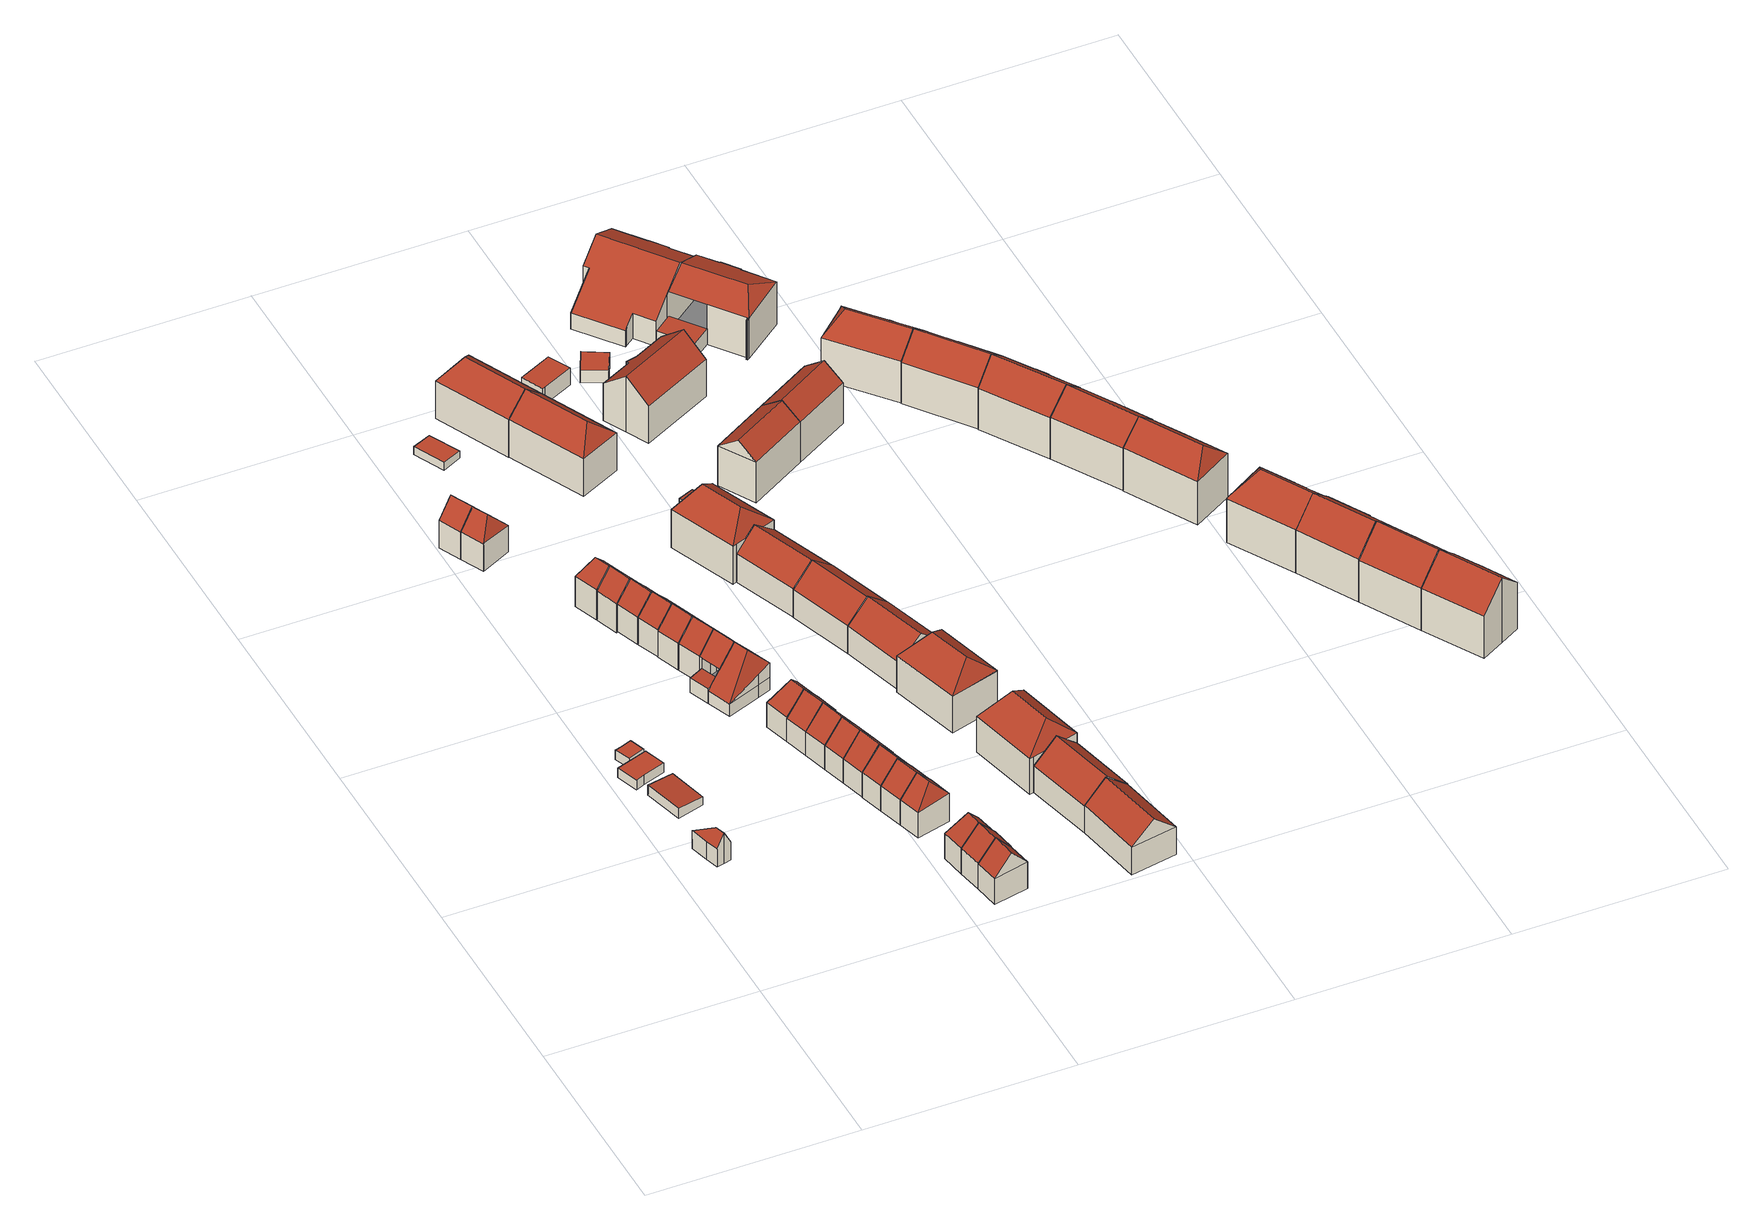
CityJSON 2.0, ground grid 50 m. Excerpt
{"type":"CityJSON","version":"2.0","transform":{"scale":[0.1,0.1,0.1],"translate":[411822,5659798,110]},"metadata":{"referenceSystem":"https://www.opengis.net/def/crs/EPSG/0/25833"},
"CityObjects":{
"building1":{"type":"Building","attributes":{"Gemeindeschluessel":14612000,"Geometrietyp2DReferenz":"3000","function":"31001_9998","roofType":"9999"},"children":["building1-1","building1-2"]},
"building1-1":{"type":"BuildingPart","attributes":{"Dachtyp_tdc":"tdcGableRoof","Dachneigung":17.72,"QualitaetDacherkennung":70,"Geometrietyp2DReferenz":"3000","measuredHeight":3.12,"roofType":"3100"},"parents":["building1"],"geometry":[{"type":"MultiSurface","lod":"2","boundaries":[[[0,1,2,3]],[[1,4,5,2]],[[4,6,7,5]],[[4,1,8]],[[1,0,9,8]],[[6,4,8,9]],[[3,2,5,7]]],"semantics":{"surfaces":[{"type":"WallSurface"},{"type":"RoofSurface"},{"type":"GroundSurface"}],"values":[0,0,0,0,1,1,2]}}]},
"building1-2":{"type":"BuildingPart","attributes":{"Dachtyp_tdc":"tdcFreeFormRoof","Dachneigung":61.65,"QualitaetDacherkennung":8,"Geometrietyp2DReferenz":"3000","measuredHeight":8.25,"roofType":"5000"},"parents":["building1"],"geometry":[{"type":"MultiSurface","lod":"2","boundaries":[[[10,11,12,13]],[[11,14,0,3,12]],[[15,16,17,7,6]],[[16,18,19,17]],[[18,10,13,19]],[[15,14,20]],[[14,11,10,18,20]],[[18,16,15,20]],[[13,12,3,7,17,19]]],"semantics":{"surfaces":[{"type":"WallSurface"},{"type":"RoofSurface"},{"type":"GroundSurface"}],"values":[0,0,0,0,0,1,1,1,2]}}]},
"building2":{"type":"Building","attributes":{"Dachtyp_tdc":"tdcPolyFlatRoof","Gemeindeschluessel":14612000,"Dachneigung":0,"QualitaetDacherkennung":82,"Geometrietyp2DReferenz":"3000","measuredHeight":2.59,"function":"31001_9998","roofType":"1000"},"geometry":[{"type":"Solid","lod":"2","boundaries":[[[[21,22,23,24]],[[22,25,26,23]],[[25,27,28,26]],[[27,29,30,28]],[[29,21,24,30]],[[29,27,25,22,21]],[[24,23,26,28,30]]]],"semantics":{"surfaces":[{"type":"WallSurface"},{"type":"RoofSurface"},{"type":"GroundSurface"}],"values":[[0,0,0,0,0,1,2]]}}]},
"building3":{"type":"Building","attributes":{"Dachtyp_tdc":"tdcPolyFlatRoof","Gemeindeschluessel":14612000,"Dachneigung":2.84,"QualitaetDacherkennung":66,"Geometrietyp2DReferenz":"3000","measuredHeight":2.63,"function":"31001_9998","roofType":"2100"},"geometry":[{"type":"Solid","lod":"2","boundaries":[[[[31,32,33,34]],[[32,35,36,33]],[[35,37,38,36]],[[37,31,34,38]],[[37,35,32,31]],[[34,33,36,38]]]],"semantics":{"surfaces":[{"type":"WallSurface"},{"type":"RoofSurface"},{"type":"GroundSurface"}],"values":[[0,0,0,0,1,2]]}}]},
"building4":{"type":"Building","attributes":{"Dachtyp_tdc":"tdcPolyFlatRoof","Gemeindeschluessel":14612000,"Dachneigung":0,"QualitaetDacherkennung":77,"Geometrietyp2DReferenz":"3000","measuredHeight":2.41,"function":"31001_9998","roofType":"1000"},"geometry":[{"type":"Solid","lod":"2","boundaries":[[[[39,40,41,42]],[[40,43,44,41]],[[43,45,46,44]],[[45,47,48,46]],[[47,39,42,48]],[[47,45,43,40,39]],[[42,41,44,46,48]]]],"semantics":{"surfaces":[{"type":"WallSurface"},{"type":"RoofSurface"},{"type":"GroundSurface"}],"values":[[0,0,0,0,0,1,2]]}}]},
"building5":{"type":"Building","attributes":{"Dachtyp_tdc":"tdcFreeFormRoof","Gemeindeschluessel":14612000,"Dachneigung":47.78,"QualitaetDacherkennung":70,"Geometrietyp2DReferenz":"3000","measuredHeight":11.92,"function":"31001_9998","roofType":"5000"},"geometry":[{"type":"Solid","lod":"2","boundaries":[[[[49,50,51,52]],[[50,53,54,51]],[[53,55,56,54]],[[55,57,58,56]],[[57,59,60,58]],[[59,49,52,60]],[[49,61,62,50]],[[61,59,57,55,53,62]],[[53,50,62]],[[49,59,61]],[[52,51,54,56,58,60]]]],"semantics":{"surfaces":[{"type":"WallSurface"},{"type":"RoofSurface"},{"type":"GroundSurface"}],"values":[[0,0,0,0,0,0,1,1,0,0,2]]}}]},
"building6":{"type":"Building","attributes":{"Dachtyp_tdc":"tdcFreeFormRoof","Gemeindeschluessel":14612000,"Dachneigung":46.97,"QualitaetDacherkennung":72,"Geometrietyp2DReferenz":"3000","measuredHeight":11.87,"function":"31001_9998","roofType":"5000"},"geometry":[{"type":"MultiSurface","lod":"2","boundaries":[[[63,59,60,52]],[[59,64,65,60]],[[64,66,67,65]],[[66,68,69,67]],[[68,63,52,69]],[[64,70,71,72,66]],[[71,70,59,73]],[[72,71,73,63,68]],[[64,59,70]],[[59,63,73]],[[52,60,65,67,69]]],"semantics":{"surfaces":[{"type":"WallSurface"},{"type":"RoofSurface"},{"type":"GroundSurface"}],"values":[0,0,0,0,0,1,1,1,0,0,2]}}]},
"building7":{"type":"Building","attributes":{"Dachtyp_tdc":"tdcHipAndGableRoof","Gemeindeschluessel":14612000,"Dachneigung":46.77,"QualitaetDacherkennung":71,"Geometrietyp2DReferenz":"3000","measuredHeight":12.41,"function":"31001_9998","roofType":"5000"},"geometry":[{"type":"Solid","lod":"2","boundaries":[[[[74,75,76,77]],[[75,78,79,76]],[[80,74,77,81]],[[78,75,82]],[[74,80,83]],[[75,74,83,82]],[[80,78,82,83]],[[77,76,79,81]],[[78,80,81,79]]]],"semantics":{"surfaces":[{"type":"WallSurface"},{"type":"RoofSurface"},{"type":"GroundSurface"}],"values":[[0,0,0,1,0,1,1,2,0]]}}]},
"building8":{"type":"Building","attributes":{"Dachtyp_tdc":"tdcGableRoof","Gemeindeschluessel":14612000,"Dachneigung":48.4,"QualitaetDacherkennung":71,"Geometrietyp2DReferenz":"3000","measuredHeight":11.84,"function":"31001_9998","roofType":"3100"},"geometry":[{"type":"Solid","lod":"2","boundaries":[[[[84,85,86,87]],[[85,88,89,86]],[[88,90,91,89]],[[90,84,87,91]],[[88,85,92]],[[84,90,93]],[[85,84,93,92]],[[90,88,92,93]],[[87,86,89,91]]]],"semantics":{"surfaces":[{"type":"WallSurface"},{"type":"RoofSurface"},{"type":"GroundSurface"}],"values":[[0,0,0,0,0,0,1,1,2]]}}]},
"building9":{"type":"Building","attributes":{"Dachtyp_tdc":"tdcGableRoof","Gemeindeschluessel":14612000,"Dachneigung":47.16,"QualitaetDacherkennung":69,"Geometrietyp2DReferenz":"3000","measuredHeight":12.38,"function":"31001_9998","roofType":"3100"},"geometry":[{"type":"Solid","lod":"2","boundaries":[[[[80,94,95,81]],[[94,96,97,95]],[[96,98,77,97]],[[98,80,81,77]],[[96,94,99]],[[80,98,100]],[[94,80,100,99]],[[98,96,99,100]],[[81,95,97,77]]]],"semantics":{"surfaces":[{"type":"WallSurface"},{"type":"RoofSurface"},{"type":"GroundSurface"}],"values":[[0,0,0,0,0,0,1,1,2]]}}]},
"building10":{"type":"Building","attributes":{"Dachtyp_tdc":"tdcGableRoof","Gemeindeschluessel":14612000,"Dachneigung":47.44,"QualitaetDacherkennung":72,"Geometrietyp2DReferenz":"3000","measuredHeight":11.81,"function":"31001_9998","roofType":"3100"},"geometry":[{"type":"Solid","lod":"2","boundaries":[[[[101,96,102,103]],[[96,104,105,102]],[[104,106,107,105]],[[106,101,103,107]],[[104,96,108]],[[101,106,109]],[[96,101,109,108]],[[106,104,108,109]],[[103,102,105,107]]]],"semantics":{"surfaces":[{"type":"WallSurface"},{"type":"RoofSurface"},{"type":"GroundSurface"}],"values":[[0,0,0,0,0,0,1,1,2]]}}]},
"building11":{"type":"Building","attributes":{"Gemeindeschluessel":14612000,"Geometrietyp2DReferenz":"3000","function":"31001_9998","roofType":"9999"},"children":["building11-1","building11-2"]},
"building11-1":{"type":"BuildingPart","attributes":{"Dachtyp_tdc":"tdcPolyFlatRoof","Dachneigung":7.37,"QualitaetDacherkennung":39,"Geometrietyp2DReferenz":"3000","measuredHeight":4.38,"roofType":"2100"},"parents":["building11"],"geometry":[{"type":"MultiSurface","lod":"2","boundaries":[[[110,111,112,113]],[[111,114,115,112]],[[114,116,117,115]],[[116,114,111,110]],[[113,112,115,117]]],"semantics":{"surfaces":[{"type":"WallSurface"},{"type":"RoofSurface"},{"type":"GroundSurface"}],"values":[0,0,0,1,2]}}]},
"building11-2":{"type":"BuildingPart","attributes":{"Dachtyp_tdc":"tdcGableRoof","Dachneigung":48.3,"QualitaetDacherkennung":71,"Geometrietyp2DReferenz":"3000","measuredHeight":12.07,"roofType":"3100"},"parents":["building11"],"geometry":[{"type":"MultiSurface","lod":"2","boundaries":[[[118,119,120,117]],[[119,121,122,120]],[[121,123,124,122]],[[123,125,126,124]],[[127,128,129,130]],[[128,131,110,113,129]],[[118,117,116]],[[128,127,125,123,121]],[[121,119,118,131,128]],[[120,122,124,126,130,129,113,117]],[[125,127,130,126]]],"semantics":{"surfaces":[{"type":"WallSurface"},{"type":"RoofSurface"},{"type":"GroundSurface"}],"values":[0,0,0,0,0,0,0,1,1,2,0]}}]},
"building12":{"type":"Building","attributes":{"Dachtyp_tdc":"tdcGableRoof","Gemeindeschluessel":14612000,"Dachneigung":47.77,"QualitaetDacherkennung":72,"Geometrietyp2DReferenz":"3000","measuredHeight":11.82,"function":"31001_9998","roofType":"3100"},"geometry":[{"type":"Solid","lod":"2","boundaries":[[[[132,133,134,86]],[[133,135,136,134]],[[135,137,89,136]],[[137,132,86,89]],[[135,133,138]],[[132,137,139]],[[133,132,139,138]],[[137,135,138,139]],[[86,134,136,89]]]],"semantics":{"surfaces":[{"type":"WallSurface"},{"type":"RoofSurface"},{"type":"GroundSurface"}],"values":[[0,0,0,0,0,0,1,1,2]]}}]},
"building13":{"type":"Building","attributes":{"Dachtyp_tdc":"tdcGableRoof","Gemeindeschluessel":14612000,"Dachneigung":46.92,"QualitaetDacherkennung":71,"Geometrietyp2DReferenz":"3000","measuredHeight":11.84,"function":"31001_9998","roofType":"3100"},"geometry":[{"type":"Solid","lod":"2","boundaries":[[[[140,101,103,141]],[[101,142,107,103]],[[142,143,144,107]],[[143,140,141,144]],[[142,101,145]],[[140,143,146]],[[101,140,146,145]],[[143,142,145,146]],[[141,103,107,144]]]],"semantics":{"surfaces":[{"type":"WallSurface"},{"type":"RoofSurface"},{"type":"GroundSurface"}],"values":[[0,0,0,0,0,0,1,1,2]]}}]},
"building14":{"type":"Building","attributes":{"Dachtyp_tdc":"tdcHipAndGableRoof","Gemeindeschluessel":14612000,"Dachneigung":47.8,"QualitaetDacherkennung":41,"Geometrietyp2DReferenz":"3000","measuredHeight":11.98,"function":"31001_9998","roofType":"5000"},"geometry":[{"type":"Solid","lod":"2","boundaries":[[[[147,148,149,150]],[[148,151,152,149]],[[151,153,112,152]],[[153,154,113,112]],[[154,155,130,113]],[[155,147,150,130]],[[156,157,158,151]],[[127,159,158,157]],[[151,158,159,131,153]],[[153,131,154]],[[154,131,159,127,155]],[[155,127,157,147]],[[147,157,156,148]],[[148,156,151]],[[150,149,152,112,113,130]]]],"semantics":{"surfaces":[{"type":"WallSurface"},{"type":"RoofSurface"},{"type":"GroundSurface"}],"values":[[0,0,0,0,0,0,1,1,1,0,0,0,0,0,2]]}}]},
"building15":{"type":"Building","attributes":{"Dachtyp_tdc":"tdcGableRoof","Gemeindeschluessel":14612000,"Dachneigung":48.86,"QualitaetDacherkennung":67,"Geometrietyp2DReferenz":"3000","measuredHeight":12.01,"function":"31001_9998","roofType":"3100"},"geometry":[{"type":"Solid","lod":"2","boundaries":[[[[143,160,161,162]],[[160,163,164,161]],[[163,165,166,164]],[[165,143,162,166]],[[163,160,167]],[[143,165,168]],[[160,143,168,167]],[[165,163,167,168]],[[162,161,164,166]]]],"semantics":{"surfaces":[{"type":"WallSurface"},{"type":"RoofSurface"},{"type":"GroundSurface"}],"values":[[0,0,0,0,0,0,1,1,2]]}}]},
"building16":{"type":"Building","attributes":{"Gemeindeschluessel":14612000,"Dachtyp_tdc":"tdcHipAndGableRoof","Dachneigung":48.01,"QualitaetDacherkennung":71,"Geometrietyp2DReferenz":"3000","measuredHeight":11.83,"function":"31001_9998","roofType":"5000"},"geometry":[{"type":"Solid","lod":"2","boundaries":[[[[169,170,171,134]],[[170,172,173,171]],[[172,174,136,173]],[[174,169,134,136]],[[172,170,175]],[[169,174,176]],[[170,169,176,175]],[[174,172,175,176]],[[134,171,173,136]]]],"semantics":{"surfaces":[{"type":"WallSurface"},{"type":"RoofSurface"},{"type":"GroundSurface"}],"values":[[0,0,0,0,1,0,1,1,2]]}}]},
"building17":{"type":"Building","attributes":{"Dachtyp_tdc":"tdcGableRoof","Gemeindeschluessel":14612000,"Dachneigung":48.52,"QualitaetDacherkennung":69,"Geometrietyp2DReferenz":"3000","measuredHeight":12.02,"function":"31001_9998","roofType":"3100"},"geometry":[{"type":"Solid","lod":"2","boundaries":[[[[160,177,178,161]],[[177,119,179,178]],[[119,163,164,179]],[[163,160,161,164]],[[119,177,121]],[[160,163,180]],[[177,160,180,121]],[[163,119,121,180]],[[161,178,179,164]]]],"semantics":{"surfaces":[{"type":"WallSurface"},{"type":"RoofSurface"},{"type":"GroundSurface"}],"values":[[0,0,0,0,0,0,1,1,2]]}}]},
"building18":{"type":"Building","attributes":{"Dachtyp_tdc":"tdcHipAndGableRoof","Gemeindeschluessel":14612000,"Dachneigung":47.59,"QualitaetDacherkennung":68,"Geometrietyp2DReferenz":"3000","measuredHeight":11.78,"function":"31001_9998","roofType":"5000"},"geometry":[{"type":"Solid","lod":"2","boundaries":[[[[181,182,183,184]],[[182,185,186,183]],[[185,187,188,186]],[[187,181,184,188]],[[185,182,189]],[[181,187,190]],[[182,181,190,189]],[[187,185,189,190]],[[184,183,186,188]]]],"semantics":{"surfaces":[{"type":"WallSurface"},{"type":"RoofSurface"},{"type":"GroundSurface"}],"values":[[0,0,0,0,1,0,1,1,2]]}}]},
"building19":{"type":"Building","attributes":{"Dachtyp_tdc":"tdcGableRoof","Gemeindeschluessel":14612000,"Dachneigung":47.58,"QualitaetDacherkennung":68,"Geometrietyp2DReferenz":"3000","measuredHeight":11.72,"function":"31001_9998","roofType":"3100"},"geometry":[{"type":"Solid","lod":"2","boundaries":[[[[191,192,184,193]],[[192,187,188,184]],[[187,194,195,188]],[[194,191,193,195]],[[187,192,190]],[[191,194,196]],[[192,191,196,190]],[[194,187,190,196]],[[193,184,188,195]]]],"semantics":{"surfaces":[{"type":"WallSurface"},{"type":"RoofSurface"},{"type":"GroundSurface"}],"values":[[0,0,0,0,0,0,1,1,2]]}}]},
"building20":{"type":"Building","attributes":{"Dachtyp_tdc":"tdcGableRoof","Gemeindeschluessel":14612000,"Dachneigung":47.2,"QualitaetDacherkennung":67,"Geometrietyp2DReferenz":"3000","measuredHeight":11.77,"function":"31001_9998","roofType":"3100"},"geometry":[{"type":"Solid","lod":"2","boundaries":[[[[194,197,198,195]],[[197,199,200,198]],[[199,201,193,200]],[[201,194,195,193]],[[199,197,202]],[[194,201,203]],[[197,194,203,202]],[[201,199,202,203]],[[195,198,200,193]]]],"semantics":{"surfaces":[{"type":"WallSurface"},{"type":"RoofSurface"},{"type":"GroundSurface"}],"values":[[0,0,0,0,0,0,1,1,2]]}}]},
"building21":{"type":"Building","attributes":{"Dachtyp_tdc":"tdcGableRoof","Gemeindeschluessel":14612000,"Dachneigung":48.81,"QualitaetDacherkennung":66,"Geometrietyp2DReferenz":"3000","measuredHeight":11.88,"function":"31001_9998","roofType":"3100"},"geometry":[{"type":"Solid","lod":"2","boundaries":[[[[204,205,206,207]],[[205,208,209,206]],[[208,210,211,209]],[[210,204,207,211]],[[208,205,212]],[[204,210,213]],[[205,204,213,212]],[[210,208,212,213]],[[207,206,209,211]]]],"semantics":{"surfaces":[{"type":"WallSurface"},{"type":"RoofSurface"},{"type":"GroundSurface"}],"values":[[0,0,0,0,0,0,1,1,2]]}}]},
"building22":{"type":"Building","attributes":{"Dachtyp_tdc":"tdcGableRoof","Gemeindeschluessel":14612000,"Dachneigung":48.14,"QualitaetDacherkennung":64,"Geometrietyp2DReferenz":"3000","measuredHeight":11.7,"function":"31001_9998","roofType":"3100"},"geometry":[{"type":"Solid","lod":"2","boundaries":[[[[214,204,207,215]],[[204,210,211,207]],[[210,216,217,211]],[[216,214,215,217]],[[210,204,218]],[[214,216,219]],[[204,214,219,218]],[[216,210,218,219]],[[215,207,211,217]]]],"semantics":{"surfaces":[{"type":"WallSurface"},{"type":"RoofSurface"},{"type":"GroundSurface"}],"values":[[0,0,0,0,0,0,1,1,2]]}}]},
"building23":{"type":"Building","attributes":{"Dachtyp_tdc":"tdcGableRoof","Gemeindeschluessel":14612000,"Dachneigung":48.03,"QualitaetDacherkennung":65,"Geometrietyp2DReferenz":"3000","measuredHeight":11.74,"function":"31001_9998","roofType":"3100"},"geometry":[{"type":"Solid","lod":"2","boundaries":[[[[220,214,215,221]],[[214,216,217,215]],[[216,222,223,217]],[[222,220,221,223]],[[216,214,224]],[[220,222,225]],[[214,220,225,224]],[[222,216,224,225]],[[221,215,217,223]]]],"semantics":{"surfaces":[{"type":"WallSurface"},{"type":"RoofSurface"},{"type":"GroundSurface"}],"values":[[0,0,0,0,0,0,1,1,2]]}}]},
"building24":{"type":"Building","attributes":{"Dachtyp_tdc":"tdcGableRoof","Gemeindeschluessel":14612000,"Dachneigung":48.49,"QualitaetDacherkennung":62,"Geometrietyp2DReferenz":"3000","measuredHeight":11.78,"function":"31001_9998","roofType":"3100"},"geometry":[{"type":"Solid","lod":"2","boundaries":[[[[226,227,221,228]],[[227,229,223,221]],[[229,230,231,223]],[[230,226,228,231]],[[229,227,225]],[[226,230,232]],[[227,226,232,225]],[[230,229,225,232]],[[228,221,223,231]]]],"semantics":{"surfaces":[{"type":"WallSurface"},{"type":"RoofSurface"},{"type":"GroundSurface"}],"values":[[0,0,0,0,0,0,1,1,2]]}}]},
"building25":{"type":"Building","attributes":{"Dachtyp_tdc":"tdcHipAndGableRoof","Gemeindeschluessel":14612000,"Dachneigung":46.21,"QualitaetDacherkennung":65,"Geometrietyp2DReferenz":"3000","measuredHeight":11.77,"function":"31001_9998","roofType":"5000"},"geometry":[{"type":"Solid","lod":"2","boundaries":[[[[233,234,235,231]],[[234,236,237,235]],[[236,238,228,237]],[[238,233,231,228]],[[236,234,239]],[[233,238,240]],[[234,233,240,239]],[[238,236,239,240]],[[231,235,237,228]]]],"semantics":{"surfaces":[{"type":"WallSurface"},{"type":"RoofSurface"},{"type":"GroundSurface"}],"values":[[0,0,0,0,1,0,1,1,2]]}}]},
"building26":{"type":"Building","attributes":{"Dachtyp_tdc":"tdcPolyFlatRoof","Gemeindeschluessel":14612000,"Dachneigung":2.68,"QualitaetDacherkennung":57,"Geometrietyp2DReferenz":"3000","measuredHeight":2.21,"function":"31001_9998","roofType":"2100"},"geometry":[{"type":"Solid","lod":"2","boundaries":[[[[241,242,243,244]],[[242,245,246,243]],[[245,247,248,246]],[[247,241,244,248]],[[247,245,242,241]],[[244,243,246,248]]]],"semantics":{"surfaces":[{"type":"WallSurface"},{"type":"RoofSurface"},{"type":"GroundSurface"}],"values":[[0,0,0,0,1,2]]}}]},
"building27":{"type":"Building","attributes":{"Dachtyp_tdc":"tdcHipAndGableRoof","Gemeindeschluessel":14612000,"Dachneigung":41.44,"QualitaetDacherkennung":68,"Geometrietyp2DReferenz":"3000","measuredHeight":15.04,"function":"31001_9998","roofType":"5000"},"geometry":[{"type":"Solid","lod":"2","boundaries":[[[[249,250,251,252]],[[253,254,252,251]],[[255,256,257,258]],[[250,249,256,255]],[[249,254,257,256]],[[254,253,258,257]],[[253,250,255,258]],[[254,249,252]],[[250,253,251]]]],"semantics":{"surfaces":[{"type":"RoofSurface"},{"type":"GroundSurface"},{"type":"WallSurface"}],"values":[[0,0,1,2,2,2,2,0,2]]}}]},
"building28":{"type":"Building","attributes":{"Dachtyp_tdc":"tdcHipAndGableRoof","Gemeindeschluessel":14612000,"Dachneigung":41.61,"QualitaetDacherkennung":70,"Geometrietyp2DReferenz":"3000","measuredHeight":15,"function":"31001_9998","roofType":"5000"},"geometry":[{"type":"Solid","lod":"2","boundaries":[[[[253,259,260,261]],[[259,262,263,260]],[[262,250,264,263]],[[250,253,261,264]],[[262,259,265]],[[253,250,251]],[[259,253,251,265]],[[250,262,265,251]],[[261,260,263,264]]]],"semantics":{"surfaces":[{"type":"WallSurface"},{"type":"RoofSurface"},{"type":"GroundSurface"}],"values":[[0,0,0,0,1,0,1,1,2]]}}]},
"building29":{"type":"Building","attributes":{"Gemeindeschluessel":14612000,"Geometrietyp2DReferenz":"3000","function":"31001_9998","roofType":"9999"},"children":["building29-1","building29-2"]},
"building29-1":{"type":"BuildingPart","attributes":{"Dachtyp_tdc":"tdcHipRoof","Dachneigung":41.06,"QualitaetDacherkennung":87,"Geometrietyp2DReferenz":"3000","measuredHeight":15.65,"roofType":"3200"},"parents":["building29"],"geometry":[{"type":"MultiSurface","lod":"2","boundaries":[[[266,267,268,269]],[[267,270,271,268]],[[270,272,273,271]],[[272,274,273]],[[275,276,277,278,279]],[[276,280,281,277]],[[280,266,269,281]],[[267,266,280,282]],[[276,275,272,270,283]],[[280,276,283,282]],[[270,267,282,283]],[[269,268,271,273,278,277,281]]],"semantics":{"surfaces":[{"type":"WallSurface"},{"type":"RoofSurface"},{"type":"GroundSurface"}],"values":[0,0,0,0,0,0,0,1,1,1,1,2]}}]},
"building29-2":{"type":"BuildingPart","attributes":{"Dachtyp_tdc":"tdcPolyFlatRoof","Dachneigung":5.88,"QualitaetDacherkennung":52,"Geometrietyp2DReferenz":"3000","measuredHeight":9.71,"roofType":"2100"},"parents":["building29"],"geometry":[{"type":"MultiSurface","lod":"2","boundaries":[[[274,284,285,273]],[[284,286,287,285]],[[286,279,278,287]],[[279,286,284,274]],[[273,285,287,278]]],"semantics":{"surfaces":[{"type":"WallSurface"},{"type":"RoofSurface"},{"type":"GroundSurface"}],"values":[0,0,0,1,2]}}]},
"building30":{"type":"Building","attributes":{"Dachtyp_tdc":"tdcGableRoof","Gemeindeschluessel":14612000,"Dachneigung":40.87,"QualitaetDacherkennung":84,"Geometrietyp2DReferenz":"3000","measuredHeight":12.42,"function":"31001_9998","roofType":"3100"},"geometry":[{"type":"Solid","lod":"2","boundaries":[[[[288,289,290,291]],[[289,292,293,290]],[[292,294,295,293]],[[294,288,291,295]],[[292,289,296]],[[288,294,297]],[[289,288,297,296]],[[294,292,296,297]],[[291,290,293,295]]]],"semantics":{"surfaces":[{"type":"WallSurface"},{"type":"RoofSurface"},{"type":"GroundSurface"}],"values":[[0,0,0,0,0,0,1,1,2]]}}]},
"building31":{"type":"Building","attributes":{"Dachtyp_tdc":"tdcFreeFormRoof","Gemeindeschluessel":14612000,"Dachneigung":40.82,"QualitaetDacherkennung":80,"Geometrietyp2DReferenz":"3000","measuredHeight":12.43,"function":"31001_9998","roofType":"5000"},"geometry":[{"type":"Solid","lod":"2","boundaries":[[[[298,299,300,295]],[[299,301,302,300]],[[301,303,304,302]],[[303,305,291,304]],[[305,298,295,291]],[[306,305,303,307]],[[306,307,301,299,298]],[[298,305,306]],[[303,301,307]],[[295,300,302,304,291]]]],"semantics":{"surfaces":[{"type":"WallSurface"},{"type":"RoofSurface"},{"type":"GroundSurface"}],"values":[[0,0,0,0,0,1,1,0,0,2]]}}]},
"building32":{"type":"Building","attributes":{"Dachtyp_tdc":"tdcHipRoof","Gemeindeschluessel":14612000,"Dachneigung":42.31,"QualitaetDacherkennung":69,"Geometrietyp2DReferenz":"3000","measuredHeight":15.67,"function":"31001_9998","roofType":"3200"},"geometry":[{"type":"Solid","lod":"2","boundaries":[[[[308,309,300,302]],[[309,310,311,300]],[[310,312,313,311]],[[312,314,315,313]],[[314,316,304,315]],[[316,308,302,304]],[[310,309,308,316,317]],[[314,312,318]],[[316,314,318,317]],[[312,310,317,318]],[[302,300,311,313,315,304]]]],"semantics":{"surfaces":[{"type":"WallSurface"},{"type":"RoofSurface"},{"type":"GroundSurface"}],"values":[[0,0,0,0,0,0,1,1,1,1,2]]}}]},
"building33":{"type":"Building","attributes":{"Dachtyp_tdc":"tdcGableRoof","Gemeindeschluessel":14612000,"Dachneigung":40,"QualitaetDacherkennung":82,"Geometrietyp2DReferenz":"3000","measuredHeight":12.35,"function":"31001_9998","roofType":"3100"},"geometry":[{"type":"Solid","lod":"2","boundaries":[[[[319,320,269,321]],[[320,322,281,269]],[[322,323,324,281]],[[323,319,321,324]],[[322,320,325]],[[319,323,326]],[[320,319,326,325]],[[323,322,325,326]],[[321,269,281,324]]]],"semantics":{"surfaces":[{"type":"WallSurface"},{"type":"RoofSurface"},{"type":"GroundSurface"}],"values":[[0,0,0,0,0,0,1,1,2]]}}]},
"building34":{"type":"Building","attributes":{"Dachtyp_tdc":"tdcHipRoof","Gemeindeschluessel":14612000,"Dachneigung":41.34,"QualitaetDacherkennung":71,"Geometrietyp2DReferenz":"3000","measuredHeight":15.57,"function":"31001_9998","roofType":"3200"},"geometry":[{"type":"Solid","lod":"2","boundaries":[[[[327,328,329,330]],[[328,331,332,329]],[[331,333,334,332]],[[333,335,336,334]],[[335,327,330,336]],[[337,338,339]],[[340,341,331,342]],[[338,340,342,339]],[[331,337,339,342]],[[333,341,340,335]],[[331,341,333]],[[335,340,338,327]],[[327,338,337,328]],[[328,337,331]],[[330,329,332,334,336]]]],"semantics":{"surfaces":[{"type":"WallSurface"},{"type":"RoofSurface"},{"type":"GroundSurface"}],"values":[[0,0,0,0,0,1,1,1,1,0,0,0,0,0,2]]}}]},
"building35":{"type":"Building","attributes":{"Dachtyp_tdc":"tdcGableRoof","Gemeindeschluessel":14612000,"Dachneigung":39.74,"QualitaetDacherkennung":82,"Geometrietyp2DReferenz":"3000","measuredHeight":12.34,"function":"31001_9998","roofType":"3100"},"geometry":[{"type":"Solid","lod":"2","boundaries":[[[[343,344,345,346]],[[344,347,348,345]],[[347,349,350,348]],[[349,343,346,350]],[[347,344,351]],[[343,349,352]],[[344,343,352,351]],[[349,347,351,352]],[[346,345,348,350]]]],"semantics":{"surfaces":[{"type":"WallSurface"},{"type":"RoofSurface"},{"type":"GroundSurface"}],"values":[[0,0,0,0,0,0,1,1,2]]}}]},
"building36":{"type":"Building","attributes":{"Dachtyp_tdc":"tdcGableRoof","Gemeindeschluessel":14612000,"Dachneigung":40,"QualitaetDacherkennung":81,"Geometrietyp2DReferenz":"3000","measuredHeight":12.35,"function":"31001_9998","roofType":"3100"},"geometry":[{"type":"Solid","lod":"2","boundaries":[[[[353,354,355,345]],[[354,356,357,355]],[[356,358,348,357]],[[358,353,345,348]],[[356,354,359]],[[353,358,360]],[[354,353,360,359]],[[358,356,359,360]],[[345,355,357,348]]]],"semantics":{"surfaces":[{"type":"WallSurface"},{"type":"RoofSurface"},{"type":"GroundSurface"}],"values":[[0,0,0,0,0,0,1,1,2]]}}]},
"building37":{"type":"Building","attributes":{"Dachtyp_tdc":"tdcPolyFlatRoof","Gemeindeschluessel":14612000,"Dachneigung":0,"QualitaetDacherkennung":83,"Geometrietyp2DReferenz":"3000","measuredHeight":4.54,"function":"31001_9998","roofType":"1000"},"geometry":[{"type":"Solid","lod":"2","boundaries":[[[[361,362,363,364]],[[361,365,366,367,368,362]],[[363,369,370,371,372,364]],[[362,368,369,363]],[[368,367,370,369]],[[367,366,371,370]],[[366,365,372,371]],[[365,361,364,372]]]],"semantics":{"surfaces":[{"type":"WallSurface"},{"type":"RoofSurface"},{"type":"GroundSurface"}],"values":[[0,1,2,0,0,0,0,0]]}}]},
"building38":{"type":"Building","attributes":{"Gemeindeschluessel":14612000,"Dachtyp_tdc":"tdcPolyFlatRoof","Dachneigung":0,"QualitaetDacherkennung":65,"Geometrietyp2DReferenz":"3000","measuredHeight":3.35,"function":"31001_9998","roofType":"1000"},"geometry":[{"type":"Solid","lod":"2","boundaries":[[[[373,374,375,376]],[[374,377,378,375]],[[377,379,380,378]],[[379,373,376,380]],[[379,377,374,373]],[[376,375,378,380]]]],"semantics":{"surfaces":[{"type":"WallSurface"},{"type":"RoofSurface"},{"type":"GroundSurface"}],"values":[[0,0,0,0,1,2]]}}]},
"building39":{"type":"Building","attributes":{"Dachtyp_tdc":"tdcFreeFormRoof","Gemeindeschluessel":14612000,"Dachneigung":40.13,"QualitaetDacherkennung":51,"Geometrietyp2DReferenz":"3000","measuredHeight":15.09,"function":"31001_9998","roofType":"5000"},"geometry":[{"type":"Solid","lod":"2","boundaries":[[[[381,382,383,384]],[[382,385,386,383]],[[385,387,388,386]],[[387,389,390,388]],[[389,391,392,390]],[[391,393,394,392]],[[393,395,396,394]],[[395,397,398,396]],[[397,381,384,398]],[[393,391,389,387]],[[387,385,382,381,397,395,393]],[[384,383,386,388,390,392,394,396,398]]]],"semantics":{"surfaces":[{"type":"WallSurface"},{"type":"RoofSurface"},{"type":"GroundSurface"}],"values":[[0,0,0,0,0,0,0,0,0,1,1,2]]}}]},
"building40":{"type":"Building","attributes":{"Dachtyp_tdc":"tdcGableRoof","Gemeindeschluessel":14612000,"Dachneigung":37.18,"QualitaetDacherkennung":86,"Geometrietyp2DReferenz":"3000","measuredHeight":14.64,"function":"31001_9998","roofType":"3100"},"geometry":[{"type":"Solid","lod":"2","boundaries":[[[[399,400,401,402]],[[400,403,404,401]],[[403,405,406,404]],[[405,399,402,406]],[[403,400,407]],[[399,405,408]],[[400,399,408,407]],[[405,403,407,408]],[[402,401,404,406]]]],"semantics":{"surfaces":[{"type":"WallSurface"},{"type":"RoofSurface"},{"type":"GroundSurface"}],"values":[[0,0,0,0,0,0,1,1,2]]}}]},
"building41":{"type":"Building","attributes":{"Dachtyp_tdc":"tdcFreeFormRoof","Gemeindeschluessel":14612000,"Dachneigung":36.19,"QualitaetDacherkennung":26,"Geometrietyp2DReferenz":"3000","measuredHeight":14.79,"function":"31001_9998","roofType":"5000"},"geometry":[{"type":"Solid","lod":"2","boundaries":[[[[409,410,411,412]],[[410,413,414,411]],[[413,415,416,414]],[[415,417,418,416]],[[417,419,420,418]],[[419,421,422,420]],[[421,423,424,422]],[[423,425,426,424]],[[425,427,428,426]],[[427,429,430,428]],[[429,431,432,430]],[[431,433,434,432]],[[433,435,436,434]],[[435,409,412,436]],[[437,413,410,409,435,433,431,438]],[[423,421,419,417,415,437,438,429,427,425]],[[415,413,437]],[[431,429,438]],[[412,411,414,416,418,420,422,424,426,428,430,432,434,436]]]],"semantics":{"surfaces":[{"type":"WallSurface"},{"type":"RoofSurface"},{"type":"GroundSurface"}],"values":[[0,0,0,0,0,0,0,0,0,0,0,0,0,0,1,1,0,0,2]]}}]},
"building42":{"type":"Building","attributes":{"Dachtyp_tdc":"tdcGableRoof","Gemeindeschluessel":14612000,"Dachneigung":37.23,"QualitaetDacherkennung":76,"Geometrietyp2DReferenz":"3000","measuredHeight":14.69,"function":"31001_9998","roofType":"3100"},"geometry":[{"type":"Solid","lod":"2","boundaries":[[[[400,439,440,401]],[[439,441,442,440]],[[441,443,404,442]],[[443,400,401,404]],[[441,439,444]],[[400,443,445]],[[439,400,445,444]],[[443,441,444,445]],[[401,440,442,404]]]],"semantics":{"surfaces":[{"type":"WallSurface"},{"type":"RoofSurface"},{"type":"GroundSurface"}],"values":[[0,0,0,0,0,0,1,1,2]]}}]},
"building43":{"type":"Building","attributes":{"Gemeindeschluessel":14612000,"Geometrietyp2DReferenz":"3000","function":"31001_9998","roofType":"9999"},"children":["building43-1","building43-2"]},
"building43-1":{"type":"BuildingPart","attributes":{"Dachtyp_tdc":"tdcPolyFlatRoof","Dachneigung":0,"QualitaetDacherkennung":45,"Geometrietyp2DReferenz":"3000","measuredHeight":4.25,"roofType":"1000"},"parents":["building43"],"geometry":[{"type":"MultiSurface","lod":"2","boundaries":[[[446,447,418,448]],[[447,449,416,418]],[[449,450,451,416]],[[452,446,448,453]],[[452,450,449,447,446]],[[448,418,416,451,453]]],"semantics":{"surfaces":[{"type":"WallSurface"},{"type":"RoofSurface"},{"type":"GroundSurface"}],"values":[0,0,0,0,1,2]}}]},
"building43-2":{"type":"BuildingPart","attributes":{"Dachtyp_tdc":"tdcHipAndGableRoof","Dachneigung":23.17,"QualitaetDacherkennung":48,"Geometrietyp2DReferenz":"3000","measuredHeight":14.47,"roofType":"5000"},"parents":["building43"],"geometry":[{"type":"MultiSurface","lod":"2","boundaries":[[[454,455,452,453,456]],[[457,458,459,451,450]],[[458,460,414,459]],[[460,461,462,414]],[[461,463,464,462]],[[463,465,466,464]],[[465,467,468,466]],[[467,469,470,468]],[[469,471,472,470]],[[471,473,474,472]],[[473,475,476,474]],[[475,454,456,476]],[[471,469,477]],[[469,467,465,463,461,460,458,477]],[[458,457,455,454,475,473,471,477]],[[456,453,451,459,414,462,464,466,468,470,472,474,476]]],"semantics":{"surfaces":[{"type":"WallSurface"},{"type":"RoofSurface"},{"type":"GroundSurface"}],"values":[0,0,0,0,0,0,0,0,0,0,0,0,1,1,1,2]}}]},
"building44":{"type":"Building","attributes":{"Dachtyp_tdc":"tdcHipAndGableRoof","Gemeindeschluessel":14612000,"Dachneigung":40.3,"QualitaetDacherkennung":71,"Geometrietyp2DReferenz":"3000","measuredHeight":16.07,"function":"31001_9998","roofType":"5000"},"geometry":[{"type":"Solid","lod":"2","boundaries":[[[[478,479,480,481]],[[479,482,483,480]],[[482,484,485,483]],[[484,486,487,485]],[[486,488,489,487]],[[488,490,491,489]],[[490,492,493,491]],[[492,494,495,493]],[[494,496,497,495]],[[496,498,499,497]],[[498,478,481,499]],[[494,492,490,500]],[[490,488,486,500]],[[486,484,482,479,478,498,496,494,500]],[[481,480,483,485,487,489,491,493,495,497,499]]]],"semantics":{"surfaces":[{"type":"WallSurface"},{"type":"RoofSurface"},{"type":"GroundSurface"}],"values":[[0,0,0,0,0,0,0,0,0,0,0,1,1,1,2]]}}]},
"building45":{"type":"Building","attributes":{"Dachtyp_tdc":"tdcGableRoof","Gemeindeschluessel":14612000,"Dachneigung":41.08,"QualitaetDacherkennung":69,"Geometrietyp2DReferenz":"3000","measuredHeight":16.17,"function":"31001_9998","roofType":"3100"},"geometry":[{"type":"Solid","lod":"2","boundaries":[[[[501,502,503,504,505,506,507,508,509,510,511]],[[512,513,502,501]],[[513,514,503,502]],[[514,515,504,503]],[[515,516,505,504]],[[516,517,506,505]],[[517,518,507,506]],[[518,519,508,507]],[[519,520,509,508]],[[520,484,510,509]],[[484,521,511,510]],[[521,512,501,511]],[[520,519,518,517]],[[517,516,515,514,513,512,521,484,520]]]],"semantics":{"surfaces":[{"type":"GroundSurface"},{"type":"WallSurface"},{"type":"RoofSurface"}],"values":[[0,1,1,1,1,1,1,1,1,1,1,1,2,2]]}}]},
"building46":{"type":"Building","attributes":{"Dachtyp_tdc":"tdcGableRoof","Gemeindeschluessel":14612000,"Dachneigung":41.14,"QualitaetDacherkennung":71,"Geometrietyp2DReferenz":"3000","measuredHeight":16.27,"function":"31001_9998","roofType":"3100"},"geometry":[{"type":"Solid","lod":"2","boundaries":[[[[522,523,524,525]],[[523,526,527,524]],[[526,528,529,527]],[[528,530,531,529]],[[530,532,533,531]],[[532,534,535,533]],[[534,536,537,535]],[[536,517,538,537]],[[517,516,539,538]],[[516,540,541,539]],[[540,522,525,541]],[[517,536,534,532]],[[532,530,528,526,523,522,540,516,517]],[[525,524,527,529,531,533,535,537,538,539,541]]]],"semantics":{"surfaces":[{"type":"WallSurface"},{"type":"RoofSurface"},{"type":"GroundSurface"}],"values":[[0,0,0,0,0,0,0,0,0,0,0,1,1,2]]}}]},
"building47":{"type":"Building","attributes":{"Dachtyp_tdc":"tdcGableRoof","Gemeindeschluessel":14612000,"Dachneigung":41.05,"QualitaetDacherkennung":72,"Geometrietyp2DReferenz":"3000","measuredHeight":16.27,"function":"31001_9998","roofType":"3100"},"geometry":[{"type":"Solid","lod":"2","boundaries":[[[[542,543,531,544]],[[543,545,546,531]],[[545,547,548,546]],[[547,549,550,548]],[[549,551,552,550]],[[551,553,554,552]],[[553,555,556,554]],[[555,557,558,556]],[[557,559,560,558]],[[559,561,535,560]],[[561,542,544,535]],[[557,555,553,551,549,547,545,543,542]],[[542,561,559,557]],[[544,531,546,548,550,552,554,556,558,560,535]]]],"semantics":{"surfaces":[{"type":"WallSurface"},{"type":"RoofSurface"},{"type":"GroundSurface"}],"values":[[0,0,0,0,0,0,0,0,0,0,0,1,1,2]]}}]},
"building48":{"type":"Building","attributes":{"Dachtyp_tdc":"tdcHipAndGableRoof","Gemeindeschluessel":14612000,"Dachneigung":40.51,"QualitaetDacherkennung":75,"Geometrietyp2DReferenz":"3000","measuredHeight":16.46,"function":"31001_9998","roofType":"5000"},"geometry":[{"type":"Solid","lod":"2","boundaries":[[[[562,563,564,565]],[[563,566,567,564]],[[566,568,569,567]],[[568,570,571,569]],[[570,572,573,571]],[[572,574,575,573]],[[574,576,577,575]],[[576,557,578,577]],[[557,562,565,578]],[[574,572,579]],[[572,570,568,566,563,562,557,579]],[[557,576,574,579]],[[565,564,567,569,571,573,575,577,578]]]],"semantics":{"surfaces":[{"type":"WallSurface"},{"type":"RoofSurface"},{"type":"GroundSurface"}],"values":[[0,0,0,0,0,0,0,0,0,1,1,1,2]]}}]},
"building49":{"type":"Building","attributes":{"Dachtyp_tdc":"tdcFreeFormRoof","Gemeindeschluessel":14612000,"Dachneigung":43.91,"QualitaetDacherkennung":68,"Geometrietyp2DReferenz":"3000","measuredHeight":17.71,"function":"31001_9998","roofType":"5000"},"geometry":[{"type":"Solid","lod":"2","boundaries":[[[[580,581,582,583]],[[581,584,585,582]],[[584,586,587,585]],[[586,588,589,587]],[[588,590,591,589]],[[590,592,593,591]],[[592,594,595,593]],[[594,580,583,595]],[[596,597,590,598]],[[586,599,596,598,588]],[[581,580,594,592,597,596,599,584]],[[586,584,599]],[[590,588,598]],[[592,590,597]],[[583,582,585,587,589,591,593,595]]]],"semantics":{"surfaces":[{"type":"WallSurface"},{"type":"RoofSurface"},{"type":"GroundSurface"}],"values":[[0,0,0,0,0,0,0,0,1,1,1,0,0,0,2]]}}]},
"building50":{"type":"Building","attributes":{"Dachtyp_tdc":"tdcGableRoof","Gemeindeschluessel":14612000,"Dachneigung":44.22,"QualitaetDacherkennung":66,"Geometrietyp2DReferenz":"3000","measuredHeight":17.63,"function":"31001_9998","roofType":"3100"},"geometry":[{"type":"Solid","lod":"2","boundaries":[[[[600,601,602,603]],[[601,604,605,602]],[[604,606,607,605]],[[606,608,609,607]],[[608,610,611,609]],[[610,612,613,611]],[[612,599,614,613]],[[599,615,616,614]],[[615,617,618,616]],[[617,600,603,618]],[[599,612,610,608]],[[608,606,604,601,600,617,615,599]],[[603,602,605,607,609,611,613,614,616,618]]]],"semantics":{"surfaces":[{"type":"WallSurface"},{"type":"RoofSurface"},{"type":"GroundSurface"}],"values":[[0,0,0,0,0,0,0,0,0,0,1,1,2]]}}]},
"building51":{"type":"Building","attributes":{"Dachtyp_tdc":"tdcGableRoof","Gemeindeschluessel":14612000,"Dachneigung":44.74,"QualitaetDacherkennung":65,"Geometrietyp2DReferenz":"3000","measuredHeight":17.72,"function":"31001_9998","roofType":"3100"},"geometry":[{"type":"Solid","lod":"2","boundaries":[[[[619,620,607,621]],[[620,622,623,607]],[[622,624,625,623]],[[624,626,627,625]],[[626,628,629,627]],[[628,630,631,629]],[[630,632,633,631]],[[632,634,635,633]],[[634,636,611,635]],[[636,619,621,611]],[[632,630,628,626,624,622,620,619]],[[619,636,634,632]],[[621,607,623,625,627,629,631,633,635,611]]]],"semantics":{"surfaces":[{"type":"WallSurface"},{"type":"RoofSurface"},{"type":"GroundSurface"}],"values":[[0,0,0,0,0,0,0,0,0,0,1,1,2]]}}]},
"building52":{"type":"Building","attributes":{"Dachtyp_tdc":"tdcGableRoof","Gemeindeschluessel":14612000,"Dachneigung":43.81,"QualitaetDacherkennung":70,"Geometrietyp2DReferenz":"3000","measuredHeight":17.66,"function":"31001_9998","roofType":"3100"},"geometry":[{"type":"Solid","lod":"2","boundaries":[[[[637,638,631,639]],[[638,640,641,631]],[[640,642,643,641]],[[642,644,645,643]],[[644,646,647,645]],[[646,648,649,647]],[[648,650,651,649]],[[650,652,653,651]],[[652,634,635,653]],[[634,637,639,635]],[[650,648,646,644,642,640,638,637]],[[637,634,652,650]],[[639,631,641,643,645,647,649,651,653,635]]]],"semantics":{"surfaces":[{"type":"WallSurface"},{"type":"RoofSurface"},{"type":"GroundSurface"}],"values":[[0,0,0,0,0,0,0,0,0,0,1,1,2]]}}]}
},
"vertices":[
[67,475,30],[116,488,30],[116,488,6],[67,475,6],[129,442,28],[129,442,6],[115,438,28],[115,438,6],[122,468,37],[88,459,37],
[88,398,55],[79,429,54],[79,429,6],[88,398,6],[67,475,55],[115,438,55],[124,407,55],[124,407,6],[106,402,89],[106,402,6],[99,427,88],
[42,696,33],[24,749,33],[24,749,7],[42,696,7],[100,775,33],[100,775,7],[118,723,33],[118,723,7],[64,705,33],[64,705,7],
[57,672,33],[122,689,29],[122,689,6],[57,672,6],[147,593,29],[147,593,6],[83,576,33],[83,576,6],
[59,769,31],[45,806,31],[45,806,6],[59,769,6],[60,811,31],[60,811,6],[87,821,31],[87,821,6],[100,784,31],[100,784,6],
[28,1531,81],[3,1584,82],[3,1584,7],[28,1531,7],[78,1620,78],[78,1620,7],[81,1613,78],[81,1613,7],[87,1600,78],[87,1600,7],[103,1567,78],[103,1567,7],[64,1548,126],[38,1601,126],
[28,1531,82],[129,1511,78],[129,1511,7],[56,1476,82],[56,1476,7],[55,1475,81],[55,1475,7],[129,1512,79],[81,1511,126],[55,1475,82],[63,1548,126],
[205,1238,83],[183,1298,83],[183,1298,1],[205,1238,1],[261,1328,76],[261,1328,1],[283,1269,76],[283,1269,1],[225,1290,125],[240,1252,125],
[561,41,76],[551,101,75],[551,101,7],[561,41,7],[635,117,79],[635,117,7],[645,58,79],[645,58,7],[595,109,125],[605,50,125],
[304,1212,76],[304,1212,1],[225,1182,81],[225,1182,1],[205,1238,81],[261,1196,125],[241,1252,125],
[246,1124,80],[225,1182,7],[246,1124,7],[304,1212,77],[304,1212,7],[325,1156,77],[325,1156,7],[263,1197,125],[284,1139,125],
[331,902,49],[298,890,44],[298,890,5],[331,902,5],[279,938,44],[279,938,5],[312,951,49],[312,951,5],
[312,951,78],[310,957,78],[310,957,5],[349,973,126],[349,973,5],[388,988,79],[388,988,5],[397,964,80],[397,964,5],[410,933,79],[371,917,126],[371,917,5],[410,933,5],[331,902,78],
[551,101,77],[540,160,77],[540,160,7],[625,175,81],[625,175,7],[635,117,81],[584,168,125],[594,109,125],
[266,1070,80],[266,1070,7],[325,1156,79],[346,1101,79],[346,1101,7],[285,1140,125],[306,1085,125],
[433,874,39],[402,863,39],[402,863,5],[433,874,5],[321,831,39],[321,831,5],[298,890,39],[331,902,39],[410,933,39],[402,863,68],[433,874,79],[385,880,125],[371,917,125],
[367,1045,79],[367,1045,6],[346,1101,6],[288,1014,77],[288,1014,6],[266,1070,77],[266,1070,6],[327,1029,126],[306,1085,126],
[540,160,76],[530,220,76],[530,220,7],[614,235,78],[614,235,7],[625,175,78],[577,206,126],[584,168,126],
[388,988,80],[388,988,6],[310,957,6],[328,1029,126],
[574,383,83],[590,325,83],[590,325,7],[574,383,7],[508,304,75],[508,304,7],[492,358,75],[492,358,7],[547,333,125],[536,371,125],
[557,441,82],[574,383,82],[557,441,7],[475,417,75],[475,417,7],[519,430,125],
[459,474,75],[459,474,7],[541,497,81],[541,497,7],[557,441,81],[504,486,125],[520,430,125],
[524,556,83],[541,497,83],[541,497,8],[524,556,8],[459,474,73],[459,474,8],[442,532,73],[442,532,8],[504,486,127],[487,545,127],
[508,611,83],[508,611,8],[426,588,73],[426,588,8],[487,545,125],[471,601,125],
[490,670,83],[490,670,8],[409,647,72],[409,647,8],[472,601,125],[455,660,125],
[474,728,85],[490,670,85],[474,728,8],[409,647,71],[392,704,71],[392,704,8],[438,717,125],
[392,704,74],[375,765,74],[375,765,8],[456,790,84],[456,790,8],[474,728,84],[428,757,125],[439,717,125],
[162,1821,36],[116,1798,38],[116,1798,16],[162,1821,16],[80,1872,38],[80,1872,16],[126,1894,36],[126,1894,16],
[172,1961,117],[257,1782,117],[306,1806,165],[236,1953,165],[355,1829,117],[270,2008,117],[257,1782,14],[172,1961,14],[270,2008,14],[355,1829,14],
[442,1646,117],[442,1646,15],[355,1829,15],[344,1599,117],[344,1599,15],[257,1782,15],[378,1654,165],
[517,1217,112],[508,1213,113],[508,1213,10],[517,1217,10],[442,1377,113],[442,1377,10],[483,1393,111],[483,1393,10],[483,1393,107],[520,1408,110],[558,1423,108],[558,1423,10],[520,1408,10],[520,1408,107],[624,1260,108],[624,1260,10],[550,1265,166],[509,1367,166],
[476,1411,105],[476,1411,10],[513,1426,105],[513,1426,10],
[939,192,85],[972,23,85],[972,23,10],[939,192,10],[860,3,84],[860,3,10],[828,168,85],[828,168,10],[916,13,134],[883,180,134],
[828,168,83],[788,332,83],[788,332,10],[845,345,133],[845,345,10],[900,358,86],[900,358,10],[939,192,86],[886,180,134],[846,346,134],
[845,345,110],[788,332,107],[778,330,107],[778,330,10],[736,503,107],[736,503,10],[858,531,114],[858,531,10],[900,358,113],[835,372,167],[809,481,167],
[576,1063,86],[517,1217,87],[576,1063,10],[624,1260,83],[685,1102,82],[685,1102,10],[568,1237,133],[628,1082,133],
[836,614,109],[717,580,109],[717,580,10],[836,614,10],[668,750,109],[668,750,10],[676,752,109],[676,752,10],[788,784,109],[788,784,10],[717,580,110],[836,614,112],[770,623,165],[788,784,112],[676,752,110],[740,728,165],
[685,1102,83],[738,943,84],[738,943,9],[685,1102,9],[629,908,85],[629,908,9],[576,1063,85],[576,1063,9],[682,925,133],[629,1082,133],
[738,943,85],[788,784,85],[788,784,9],[676,752,84],[676,752,9],[629,908,84],[733,768,133],[684,926,133],
[400,1909,57],[394,1906,57],[394,1906,11],[400,1909,11],[475,1944,57],[449,1997,57],[384,1966,57],[370,1960,57],[370,1960,11],[384,1966,11],[449,1997,11],[475,1944,11],
[544,1903,57],[491,1930,57],[491,1930,23],[544,1903,23],[518,1984,57],[518,1984,23],[571,1956,57],[571,1956,23],
[565,1860,106],[586,1852,120],[586,1852,20],[565,1860,20],[658,1888,120],[658,1888,20],[685,1834,171],[685,1834,20],[712,1780,120],[712,1780,20],[538,1693,120],[538,1693,20],[511,1747,171],[511,1747,20],[484,1801,120],[484,1801,20],[560,1839,120],[560,1839,20],
[615,1518,118],[754,1598,118],[754,1598,10],[615,1518,10],[803,1512,121],[803,1512,10],[664,1432,121],[664,1432,10],[780,1553,157],[641,1473,157],
[789,2126,136],[786,2124,138],[786,2124,28],[789,2126,28],[826,2072,138],[826,2072,28],[722,1994,133],[722,1994,28],[682,1963,96],[682,1963,28],[649,2007,96],[649,2007,28],[628,1992,77],[628,1992,28],[623,1988,72],[623,1988,28],[545,2090,72],[545,2090,28],[611,2140,133],[611,2140,28],[602,2152,133],[602,2152,28],[705,2231,138],[705,2231,28],[757,2163,138],[757,2163,28],[760,2165,136],[760,2165,28],[769,2029,176],[649,2188,176],
[890,1676,118],[890,1676,10],[939,1590,120],[939,1590,10],[803,1512,120],[915,1632,157],[780,1554,157],
[737,1890,70],[682,1963,70],[737,1890,28],[722,1994,70],[726,1997,70],[726,1997,28],[781,1924,70],[781,1924,28],
[839,1848,137],[781,1924,137],[839,1848,28],[726,1997,137],[772,2032,173],[772,2032,28],[826,2072,144],[860,2028,144],[860,2028,28],[862,2030,143],[862,2030,28],[892,1991,143],[892,1991,28],[889,1989,144],[889,1989,28],[941,1921,144],[941,1921,28],[841,1845,137],[841,1845,28],[837,1842,134],[837,1842,28],[835,1845,134],[835,1845,28],[868,1907,173],
[1111,1724,127],[1108,1722,131],[1108,1722,14],[1111,1724,14],[1120,1707,130],[1120,1707,14],[1158,1660,132],[1158,1660,14],[1118,1629,174],[1118,1629,14],[1074,1594,127],[1074,1594,14],[955,1734,127],[955,1734,14],[1030,1800,131],[1030,1800,14],[1035,1805,132],[1035,1805,14],[1087,1745,131],[1087,1745,14],[1090,1748,128],[1090,1748,14],[1017,1747,174],
[1206,1600,13],[1210,1603,13],[1230,1578,13],[1226,1576,13],[1272,1515,13],[1231,1485,13],[1184,1450,13],[1074,1594,13],[1119,1629,13],[1158,1660,13],[1171,1644,13],[1206,1600,130],[1210,1603,126],[1230,1578,126],[1226,1576,130],[1272,1515,131],[1231,1485,175],[1184,1450,125],[1074,1594,125],[1119,1629,175],[1171,1644,131],
[1319,1455,125],[1336,1427,126],[1336,1427,12],[1319,1455,12],[1331,1424,130],[1331,1424,12],[1358,1381,131],[1358,1381,12],[1375,1354,131],[1375,1354,12],[1331,1328,175],[1331,1328,12],[1280,1299,124],[1280,1299,12],[1184,1450,124],[1184,1450,12],[1231,1485,12],[1272,1515,12],[1314,1452,130],[1314,1452,12],
[1330,1328,175],[1375,1354,130],[1330,1328,12],[1403,1310,129],[1403,1310,12],[1416,1288,129],[1416,1288,12],[1419,1290,126],[1419,1290,12],[1435,1263,126],[1435,1263,12],[1432,1261,130],[1432,1261,12],[1468,1196,131],[1468,1196,12],[1423,1170,175],[1423,1170,12],[1374,1142,126],[1374,1142,12],[1280,1299,125],
[1468,1196,129],[1509,1125,130],[1509,1125,10],[1468,1196,10],[1512,1127,126],[1512,1127,10],[1527,1101,126],[1527,1101,10],[1524,1099,130],[1524,1099,10],[1563,1030,130],[1563,1030,10],[1469,976,127],[1469,976,10],[1374,1142,127],[1374,1142,10],[1423,1170,10],[1505,1026,175],
[1665,858,130],[1662,856,133],[1662,856,8],[1665,858,8],[1690,807,134],[1690,807,8],[1588,749,126],[1588,749,8],[1500,901,126],[1500,901,8],[1603,960,130],[1603,960,8],[1648,881,133],[1648,881,8],[1650,883,130],[1650,883,8],[1575,894,185],[1604,959,132],[1500,901,127],[1641,779,185],
[1722,761,132],[1746,719,131],[1746,719,9],[1722,761,9],[1741,716,135],[1741,716,9],[1770,666,135],[1770,666,9],[1721,638,185],[1721,638,9],[1667,607,124],[1667,607,9],[1588,749,125],[1588,749,9],[1641,779,9],[1690,807,136],[1690,807,9],[1718,758,136],[1718,758,9],
[1722,638,186],[1770,666,134],[1722,638,9],[1798,618,134],[1798,618,9],[1802,620,129],[1802,620,9],[1825,578,129],[1825,578,9],[1821,576,134],[1821,576,9],[1849,526,134],[1849,526,9],[1801,499,186],[1801,499,9],[1746,468,123],[1746,468,9],[1667,607,122],
[1802,500,185],[1849,526,136],[1802,500,9],[1878,477,136],[1878,477,9],[1883,480,131],[1883,480,9],[1906,437,132],[1906,437,9],[1902,435,136],[1902,435,9],[1929,386,136],[1929,386,9],[1882,360,185],[1882,360,9],[1826,328,124],[1826,328,9]
]}
